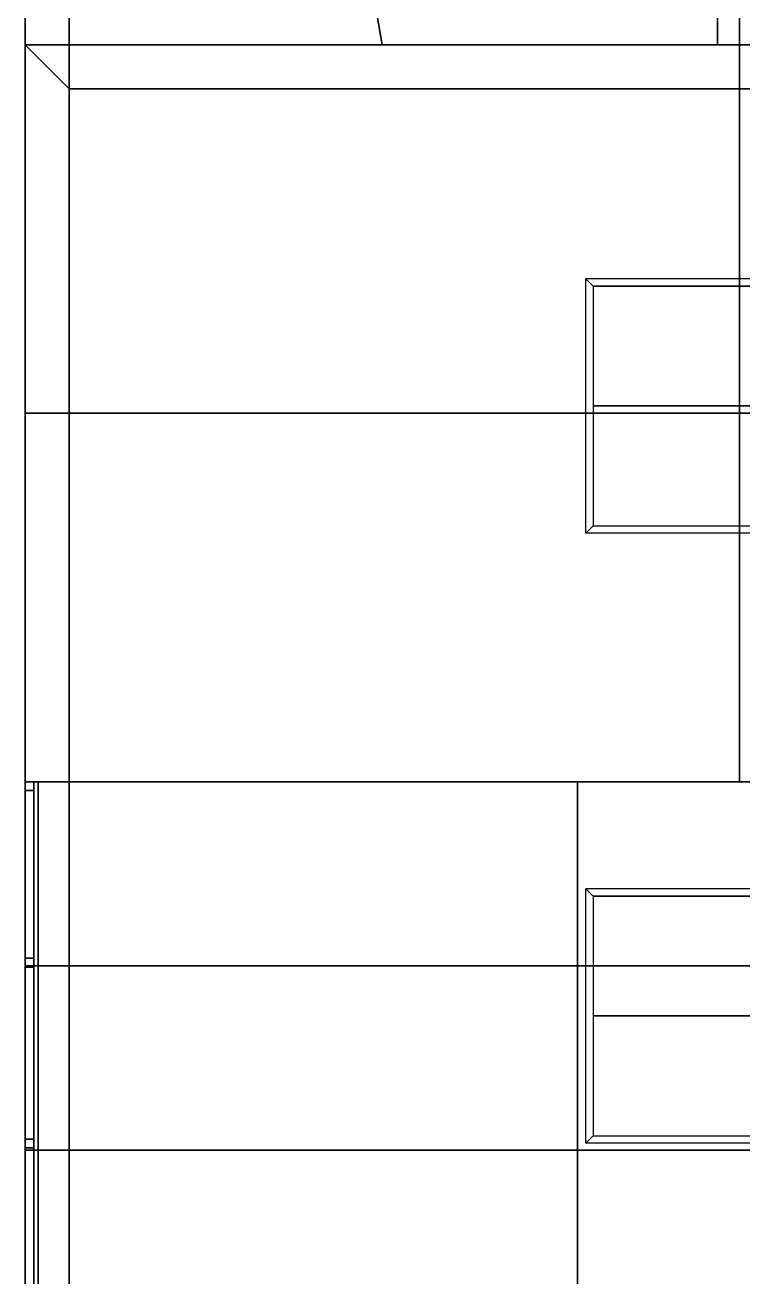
# Model space of a CAD drawing. Header units: millimetres. Extents: x 116.8 to 135.8, y -35.1 to -13.1.
# Drawn here: x 118.84 to 123.72, y -26.5 to -18.01 of the extents above; entities that cross this region are included whole.
import ezdxf

# ---------------------------------------------------------------- set-up
doc = ezdxf.new("R2010")
doc.units = ezdxf.units.MM
for name, color, linetype in [('CONTROSOFFITTO', 41, 'CONTINUOUS'), ('COPERTURA', 252, 'CONTINUOUS'), ('CROMATO', 251, 'CONTINUOUS'), ('MARMO', 7, 'CONTINUOUS'), ('PARETE_INTERNA', 7, 'CONTINUOUS'), ('PAVIMENTO', 253, 'CONTINUOUS'), ('PRATO', 83, 'CONTINUOUS'), ('RIVESTIMENTO', 33, 'CONTINUOUS'), ('SOFFITTO', 41, 'CONTINUOUS'), ('VETRO', 137, 'CONTINUOUS')]:
    doc.layers.add(name, color=color, linetype=linetype)

msp = doc.modelspace()

# ---------------------------------------------------------------- linework, layer by layer
at = {"layer": 'CONTROSOFFITTO'}
for points in [[(122.649612, -19.728058, 5.7), (122.699612, -19.778058, 5.6), (127.162703, -19.778058, 5.6), (127.212703, -19.728058, 5.7)], [(122.649612, -19.728058, 5.7), (122.699612, -19.778058, 5.6), (122.699612, -21.403406, 5.6), (122.649612, -21.453406, 5.7)], [(123.815385, -19.778058, 5.6), (122.699612, -19.778058, 5.6), (122.699612, -20.590732, 5.6), (123.815385, -20.590732, 5.6)], [(123.815385, -20.590732, 5.6), (122.699612, -20.590732, 5.6), (122.699612, -21.403406, 5.6), (123.815385, -21.403406, 5.6)], [(122.649612, -21.453406, 5.7), (122.699612, -21.403406, 5.6), (127.162703, -21.403406, 5.6), (127.212703, -21.453406, 5.7)], [(122.649612, -23.866034, 2.7), (122.699612, -23.916034, 2.6), (127.162703, -23.916034, 2.6), (127.212703, -23.866034, 2.7)], [(122.649612, -23.866034, 2.7), (122.699612, -23.916034, 2.6), (122.699612, -25.541381, 2.6), (122.649612, -25.591381, 2.7)], [(123.815385, -23.916034, 2.6), (122.699612, -23.916034, 2.6), (122.699612, -24.728708, 2.6), (123.815385, -24.728708, 2.6)], [(123.815385, -24.728708, 2.6), (122.699612, -24.728708, 2.6), (122.699612, -25.541381, 2.6), (123.815385, -25.541381, 2.6)], [(122.649612, -25.591381, 2.7), (122.699612, -25.541381, 2.6), (127.162703, -25.541381, 2.6), (127.212703, -25.591381, 2.7)]]:
    msp.add_3dface(points, dxfattribs=at)
at = {"layer": 'COPERTURA'}
for points in [[(123.543016, -13.5399, 5.7), (123.543016, -18.1399, 5.7), (123.543016, -18.1399, 6.3), (123.543016, -13.5399, 6.3)], [(123.543016, -15.8399, 6.3), (123.543016, -18.1399, 6.3), (126.343016, -18.1399, 6.3), (126.343016, -15.8399, 6.3)], [(118.843016, -18.1399, 3.15), (118.843016, -18.1399), (118.843016, -20.6399), (118.843016, -20.6399, 3.15)], [(118.843016, -18.1399, 6.3), (118.843016, -18.1399, 3.15), (118.843016, -20.6399, 3.15), (118.843016, -20.6399, 6.3)], [(123.693016, -20.6399, 6.3), (118.843016, -20.6399, 6.3), (118.843016, -18.1399, 6.3), (123.693016, -18.1399, 6.3)], [(118.843016, -18.1399, 6.3), (119.143016, -18.1399, 5.7), (119.143016, -23.1399, 5.7), (118.843016, -23.1399, 6.3)], [(118.843016, -18.1399), (119.143016, -18.1399), (119.143016, -23.1399), (118.843016, -23.1399)], [(119.143016, -23.1399, 5.7), (118.843016, -23.1399, 6.3), (118.843016, -18.1399, 6.3), (119.143016, -18.1399, 5.7)], [(119.143016, -18.1399, 5.7), (123.843016, -18.1399, 5.7), (123.693016, -18.1399, 6.3), (118.843016, -18.1399, 6.3)], [(118.843016, -18.1399, 6.3), (119.143016, -18.1399, 5.7), (118.843016, -18.1399, 5.7), (118.843016, -18.1399, 6.3)], [(123.543016, -18.1399, 5.7), (129.143016, -18.1399, 5.7), (129.143016, -18.1399, 6.3), (123.543016, -18.1399, 6.3)], [(128.543016, -20.6399, 6.3), (123.693016, -20.6399, 6.3), (123.693016, -18.1399, 6.3), (128.543016, -18.1399, 6.3)], [(123.843016, -18.1399, 5.7), (128.543016, -18.1399, 5.7), (128.543016, -18.1399, 6.3), (123.693016, -18.1399, 6.3)], [(123.693016, -23.1399, 6.3), (118.843016, -23.1399, 6.3), (118.843016, -20.6399, 6.3), (123.693016, -20.6399, 6.3)], [(118.843016, -20.6399, 3.15), (118.843016, -20.6399), (118.843016, -23.1399), (118.843016, -23.1399, 3.15)], [(118.843016, -20.6399, 6.3), (118.843016, -20.6399, 3.15), (118.843016, -23.1399, 3.15), (118.843016, -23.1399, 6.3)], [(128.543016, -23.1399, 6.3), (123.693016, -23.1399, 6.3), (123.693016, -20.6399, 6.3), (128.543016, -20.6399, 6.3)], [(118.843016, -23.1399, 6.3), (118.843016, -23.1399), (119.143016, -23.1399), (119.143016, -23.1399, 5.7)], [(123.843016, -23.1399, 5.7), (119.143016, -23.1399, 5.7), (118.843016, -23.1399, 6.3), (123.693016, -23.1399, 6.3)], [(118.843016, -23.1399, 6.3), (118.843016, -23.1399, 5.7), (118.843016, -28.1399, 5.7), (118.843016, -28.1399, 6.3)], [(126.343016, -25.6399, 6.3), (118.843016, -25.6399, 6.3), (118.843016, -23.1399, 6.3), (126.343016, -23.1399, 6.3)], [(118.843016, -23.1399, 5.7), (126.343016, -23.1399, 5.7), (126.343016, -23.1399, 6.3), (118.843016, -23.1399, 6.3)], [(128.543016, -23.1399, 5.7), (123.843016, -23.1399, 5.7), (123.693016, -23.1399, 6.3), (128.543016, -23.1399, 6.3)], [(126.343016, -28.1399, 6.3), (118.843016, -28.1399, 6.3), (118.843016, -25.6399, 6.3), (126.343016, -25.6399, 6.3)]]:
    msp.add_3dface(points, dxfattribs=at)
at = {"layer": 'CROMATO'}
for points in [[(118.903016, -23.1999), (118.843016, -23.1999), (118.843016, -23.1399), (118.903016, -23.1399)], [(118.903016, -23.1399, 2.7), (118.843016, -23.1399, 2.7), (118.843016, -23.1999, 2.7), (118.903016, -23.1999, 2.7)], [(118.903016, -23.1399), (118.843016, -23.1399), (118.843016, -23.1399, 2.7), (118.903016, -23.1399, 2.7)], [(118.843016, -23.1399), (118.843016, -23.1999), (118.843016, -23.1999, 2.7), (118.843016, -23.1399, 2.7)], [(118.903016, -23.1999, 3), (118.843016, -23.1999, 3), (118.843016, -23.1399, 3), (118.903016, -23.1399, 3)], [(118.903016, -23.1399, 5.7), (118.843016, -23.1399, 5.7), (118.843016, -23.1999, 5.7), (118.903016, -23.1999, 5.7)], [(118.903016, -23.1399, 3), (118.843016, -23.1399, 3), (118.843016, -23.1399, 5.7), (118.903016, -23.1399, 5.7)], [(118.843016, -23.1399, 3), (118.843016, -23.1999, 3), (118.843016, -23.1999, 5.7), (118.843016, -23.1399, 5.7)], [(118.903016, -23.1999, 2.7), (118.903016, -23.1399, 2.7), (118.903016, -23.1399), (118.903016, -23.1999)], [(118.903016, -23.1999, 5.7), (118.903016, -23.1399, 5.7), (118.903016, -23.1399, 3), (118.903016, -23.1999, 3)], [(118.843016, -23.1999), (118.903016, -23.1999), (118.903016, -23.1999, 2.7), (118.843016, -23.1999, 2.7)], [(118.843016, -23.1999, 3), (118.903016, -23.1999, 3), (118.903016, -23.1999, 5.7), (118.843016, -23.1999, 5.7)], [(118.903016, -24.3974), (118.843016, -24.3974), (118.843016, -24.3374), (118.903016, -24.3374)], [(118.903016, -24.3374, 2.7), (118.843016, -24.3374, 2.7), (118.843016, -24.3974, 2.7), (118.903016, -24.3974, 2.7)], [(118.903016, -24.3374), (118.843016, -24.3374), (118.843016, -24.3374, 2.7), (118.903016, -24.3374, 2.7)], [(118.843016, -24.3374), (118.843016, -24.3974), (118.843016, -24.3974, 2.7), (118.843016, -24.3374, 2.7)], [(118.903016, -24.3974, 3), (118.843016, -24.3974, 3), (118.843016, -24.3374, 3), (118.903016, -24.3374, 3)], [(118.903016, -24.3374, 5.7), (118.843016, -24.3374, 5.7), (118.843016, -24.3974, 5.7), (118.903016, -24.3974, 5.7)], [(118.903016, -24.3374, 3), (118.843016, -24.3374, 3), (118.843016, -24.3374, 5.7), (118.903016, -24.3374, 5.7)], [(118.843016, -24.3374, 3), (118.843016, -24.3974, 3), (118.843016, -24.3974, 5.7), (118.843016, -24.3374, 5.7)], [(118.903016, -24.3974, 2.7), (118.903016, -24.3374, 2.7), (118.903016, -24.3374), (118.903016, -24.3974)], [(118.903016, -24.3974, 5.7), (118.903016, -24.3374, 5.7), (118.903016, -24.3374, 3), (118.903016, -24.3974, 3)], [(118.843016, -24.3974), (118.903016, -24.3974), (118.903016, -24.3974, 2.7), (118.843016, -24.3974, 2.7)], [(118.843016, -24.3974, 3), (118.903016, -24.3974, 3), (118.903016, -24.3974, 5.7), (118.843016, -24.3974, 5.7)], [(118.903016, -25.6249), (118.843016, -25.6249), (118.843016, -25.5649), (118.903016, -25.5649)], [(118.903016, -25.5649, 2.7), (118.843016, -25.5649, 2.7), (118.843016, -25.6249, 2.7), (118.903016, -25.6249, 2.7)], [(118.903016, -25.5649), (118.843016, -25.5649), (118.843016, -25.5649, 2.7), (118.903016, -25.5649, 2.7)], [(118.843016, -25.5649), (118.843016, -25.6249), (118.843016, -25.6249, 2.7), (118.843016, -25.5649, 2.7)], [(118.903016, -25.6249, 3), (118.843016, -25.6249, 3), (118.843016, -25.5649, 3), (118.903016, -25.5649, 3)], [(118.903016, -25.5649, 5.7), (118.843016, -25.5649, 5.7), (118.843016, -25.6249, 5.7), (118.903016, -25.6249, 5.7)], [(118.903016, -25.5649, 3), (118.843016, -25.5649, 3), (118.843016, -25.5649, 5.7), (118.903016, -25.5649, 5.7)], [(118.843016, -25.5649, 3), (118.843016, -25.6249, 3), (118.843016, -25.6249, 5.7), (118.843016, -25.5649, 5.7)], [(118.903016, -25.6249, 2.7), (118.903016, -25.5649, 2.7), (118.903016, -25.5649), (118.903016, -25.6249)], [(118.903016, -25.6249, 5.7), (118.903016, -25.5649, 5.7), (118.903016, -25.5649, 3), (118.903016, -25.6249, 3)], [(118.843016, -25.6249), (118.903016, -25.6249), (118.903016, -25.6249, 2.7), (118.843016, -25.6249, 2.7)], [(118.843016, -25.6249, 3), (118.903016, -25.6249, 3), (118.903016, -25.6249, 5.7), (118.843016, -25.6249, 5.7)]]:
    msp.add_3dface(points, dxfattribs=at)
at = {"layer": 'MARMO'}
for points in [[(119.143016, -18.4399, -0.0183), (119.143016, -27.8399, -0.0183), (118.843016, -28.1399, -0.0183), (118.843016, -18.1399, -0.0183)], [(118.843016, -18.1399), (118.843016, -28.1399), (119.143016, -27.8399), (119.143016, -18.4399)], [(118.843016, -18.1399, -0.0183), (118.843016, -28.1399, -0.0183), (118.843016, -28.1399), (118.843016, -18.1399)], [(128.843016, -18.1399, -0.0183), (128.543016, -18.4399, -0.0183), (119.143016, -18.4399, -0.0183), (118.843016, -18.1399, -0.0183)], [(118.843016, -18.1399), (119.143016, -18.4399), (128.543016, -18.4399), (128.843016, -18.1399)], [(118.843016, -18.1399, -0.0183), (119.143016, -18.4399, -0.0183), (119.143016, -18.4399), (118.843016, -18.1399)], [(128.843016, -18.1399), (118.843016, -18.1399), (118.843016, -18.1399, -0.0183), (128.843016, -18.1399, -0.0183)], [(119.143016, -27.8399, -0.0183), (119.143016, -18.4399, -0.0183), (119.143016, -18.4399), (119.143016, -27.8399)], [(119.143016, -18.4399, -0.0183), (128.543016, -18.4399, -0.0183), (128.543016, -18.4399), (119.143016, -18.4399)]]:
    msp.add_3dface(points, dxfattribs=at)
at = {"layer": 'PARETE_INTERNA'}
for points in [[(118.843016, -17.1399, 0.8), (118.843016, -18.1399, 0.8), (118.843016, -18.1399, 0.5), (118.843016, -17.1399, 0.5)], [(118.843016, -18.1399, 0.8), (119.143016, -18.1399, 0.8), (119.143016, -17.160108, 0.8), (118.843016, -17.1399, 0.8)], [(119.143016, -18.1399, 0.5), (119.143016, -17.160108, 0.5), (119.143016, -17.160108, 0.8), (119.143016, -18.1399, 0.8)], [(121.643016, -18.1399, 2.85), (118.843016, -18.1399, 2.85), (118.843016, -18.1399), (121.643016, -18.1399)], [(121.643016, -18.1399, 5.7), (118.843016, -18.1399, 5.7), (118.843016, -18.1399, 2.85), (121.643016, -18.1399, 2.85)], [(119.143016, -18.1399), (119.143016, -18.1399, 2.85), (119.143016, -20.6399, 2.85), (119.143016, -20.6399)], [(119.143016, -18.1399, 2.85), (119.143016, -18.1399, 5.7), (119.143016, -20.6399, 5.7), (119.143016, -20.6399, 2.85)], [(124.143016, -18.1399), (124.143016, -18.4399), (119.143016, -18.4399), (119.143016, -18.1399)], [(119.143016, -18.1399, 5.7), (119.143016, -18.4399, 5.7), (124.143016, -18.4399, 5.7), (124.143016, -18.1399, 5.7)], [(119.143016, -18.1399), (119.143016, -18.4399), (119.143016, -18.4399, 5.7), (119.143016, -18.1399, 5.7)], [(124.143016, -18.1399, 5.7), (121.643016, -18.1399, 5.7), (121.643016, -18.1399, 2.85), (124.143016, -18.1399, 2.85)], [(124.143016, -18.1399, 2.85), (121.643016, -18.1399, 2.85), (121.643016, -18.1399), (124.143016, -18.1399)], [(119.143016, -18.4399), (121.643016, -18.4399), (121.643016, -18.4399, 2.85), (119.143016, -18.4399, 2.85)], [(119.143016, -18.4399, 2.85), (121.643016, -18.4399, 2.85), (121.643016, -18.4399, 5.7), (119.143016, -18.4399, 5.7)], [(119.143016, -23.1399, 2.7), (119.143016, -18.4399, 2.7), (119.143016, -18.4399, 3), (119.143016, -23.1399, 3)], [(119.143016, -18.4399, 2.7), (123.843016, -18.4399, 2.7), (123.843016, -18.4399, 3), (119.143016, -18.4399, 3)], [(121.643016, -18.4399), (124.143016, -18.4399), (124.143016, -18.4399, 2.85), (121.643016, -18.4399, 2.85)], [(121.643016, -18.4399, 2.85), (124.143016, -18.4399, 2.85), (124.143016, -18.4399, 5.7), (121.643016, -18.4399, 5.7)], [(119.143016, -20.6399, 2.85), (119.143016, -20.6399, 5.7), (119.143016, -23.1399, 5.7), (119.143016, -23.1399, 2.85)], [(119.143016, -20.6399), (119.143016, -20.6399, 2.85), (119.143016, -23.1399, 2.85), (119.143016, -23.1399)], [(119.143016, -23.1399, 2.7), (119.143016, -25.4899, 2.7), (119.143016, -25.4899, 3), (119.143016, -23.1399, 3)], [(119.143016, -25.4899, 2.7), (119.143016, -27.8399, 2.7), (119.143016, -27.8399, 3), (119.143016, -25.4899, 3)]]:
    msp.add_3dface(points, dxfattribs=at)
at = {"layer": 'PAVIMENTO'}
for points in [[(124.143016, -18.4399, -0.0183), (124.143016, -23.1399, -0.0183), (119.143016, -23.1399, -0.0183), (119.143016, -18.4399, -0.0183)], [(119.143016, -18.4399), (119.143016, -23.1399), (124.143016, -23.1399), (124.143016, -18.4399)], [(119.143016, -18.4399, -0.0183), (119.143016, -23.1399, -0.0183), (119.143016, -23.1399), (119.143016, -18.4399)], [(124.143016, -18.4399), (119.143016, -18.4399), (119.143016, -18.4399, -0.0183), (124.143016, -18.4399, -0.0183)], [(123.843016, -23.1399, 3), (119.143016, -23.1399, 3), (119.143016, -18.4399, 3), (123.843016, -18.4399, 3)], [(124.143016, -23.1399, -0.0183), (124.143016, -27.8399, -0.0183), (119.143016, -27.8399, -0.0183), (119.143016, -23.1399, -0.0183)], [(119.143016, -23.1399), (119.143016, -27.8399), (124.143016, -27.8399), (124.143016, -23.1399)], [(119.143016, -23.1399, -0.0183), (119.143016, -27.8399, -0.0183), (119.143016, -27.8399), (119.143016, -23.1399)], [(124.143016, -23.1399), (119.143016, -23.1399), (119.143016, -23.1399, -0.0183), (124.143016, -23.1399, -0.0183)], [(119.143016, -23.1399, 3), (119.143016, -27.8399, 3), (124.143016, -27.8399, 3), (124.143016, -23.1399, 3)]]:
    msp.add_3dface(points, dxfattribs=at)
at = {"layer": 'PRATO'}
for points in [[(123.693016, -13.1399), (123.693016, -18.1399), (123.693016, -18.1399, -0.0183), (123.693016, -13.1399, -0.0183)], [(121.268016, -18.1399), (118.843016, -18.1399), (118.843016, -17.6399), (120.797931, -15.417286)], [(118.843016, -18.1399, -0.0183), (121.268016, -18.1399, -0.0183), (120.797931, -15.417286, -0.0183), (118.843016, -17.6399, -0.0183)], [(123.693016, -18.1399), (121.268016, -18.1399), (120.797931, -15.417286), (123.693016, -15.6399)], [(121.268016, -18.1399, -0.0183), (123.693016, -18.1399, -0.0183), (123.693016, -15.6399, -0.0183), (120.797931, -15.417286, -0.0183)], [(118.843016, -18.1399, -0.0183), (118.843016, -17.1399, -0.0183), (118.843016, -17.1399), (118.843016, -18.1399)], [(123.693016, -18.1399, -0.0183), (118.843016, -18.1399, -0.0183), (118.843016, -18.1399), (123.693016, -18.1399)]]:
    msp.add_3dface(points, dxfattribs=at)
at = {"layer": 'RIVESTIMENTO'}
for points in [[(118.843016, -17.1399, 0.5), (118.843016, -18.1399, 0.5), (118.843016, -18.1399), (118.843016, -17.1399)], [(118.843016, -18.1399, 0.5), (119.143016, -18.1399, 0.5), (119.143016, -17.160108, 0.5), (118.843016, -17.1399, 0.5)], [(119.143016, -18.1399), (119.143016, -17.160108), (119.143016, -17.160108, 0.5), (119.143016, -18.1399, 0.5)]]:
    msp.add_3dface(points, dxfattribs=at)
at = {"layer": 'SOFFITTO'}
for points in [[(126.343016, -15.8399, 5.7), (126.343016, -18.1399, 5.7), (123.543016, -18.1399, 5.7), (123.543016, -15.8399, 5.7)], [(119.143016, -18.1399, 5.7), (123.843016, -18.1399, 5.7), (123.843016, -20.6399, 5.7), (119.143016, -20.6399, 5.7)], [(123.843016, -18.4399, 2.7), (119.143016, -18.4399, 2.7), (119.143016, -23.1399, 2.7), (123.843016, -23.1399, 2.7)], [(119.143016, -20.6399, 5.7), (123.843016, -20.6399, 5.7), (123.843016, -23.1399, 5.7), (119.143016, -23.1399, 5.7)], [(118.843016, -23.1399, 5.7), (122.593016, -23.1399, 5.7), (122.593016, -24.3899, 5.7), (118.843016, -24.3899, 5.7)], [(124.143016, -23.1399, 2.7), (124.143016, -27.8399, 2.7), (119.143016, -27.8399, 2.7), (119.143016, -23.1399, 2.7)], [(122.593016, -23.1399, 5.7), (126.343016, -23.1399, 5.7), (126.343016, -24.3899, 5.7), (122.593016, -24.3899, 5.7)], [(118.843016, -24.3899, 5.7), (122.593016, -24.3899, 5.7), (122.593016, -25.6399, 5.7), (118.843016, -25.6399, 5.7)], [(122.593016, -24.3899, 5.7), (126.343016, -24.3899, 5.7), (126.343016, -25.6399, 5.7), (122.593016, -25.6399, 5.7)], [(118.843016, -25.6399, 5.7), (122.593016, -25.6399, 5.7), (122.593016, -26.8899, 5.7), (118.843016, -26.8899, 5.7)], [(122.593016, -25.6399, 5.7), (126.343016, -25.6399, 5.7), (126.343016, -26.8899, 5.7), (122.593016, -26.8899, 5.7)]]:
    msp.add_3dface(points, dxfattribs=at)
at = {"layer": 'VETRO'}
for points in [[(118.933016, -28.0499), (118.903016, -28.0799), (118.903016, -23.1399), (118.933016, -23.1399)], [(118.933016, -23.1399, 2.7), (118.903016, -23.1399, 2.7), (118.903016, -28.0799, 2.7), (118.933016, -28.0499, 2.7)], [(118.933016, -23.1399), (118.903016, -23.1399), (118.903016, -23.1399, 2.7), (118.933016, -23.1399, 2.7)], [(118.903016, -23.1399), (118.903016, -28.0799), (118.903016, -28.0799, 2.7), (118.903016, -23.1399, 2.7)], [(118.933016, -28.0499, 3), (118.903016, -28.0799, 3), (118.903016, -23.1399, 3), (118.933016, -23.1399, 3)], [(118.933016, -23.1399, 5.7), (118.903016, -23.1399, 5.7), (118.903016, -28.0799, 5.7), (118.933016, -28.0499, 5.7)], [(118.933016, -23.1399, 3), (118.903016, -23.1399, 3), (118.903016, -23.1399, 5.7), (118.933016, -23.1399, 5.7)], [(118.903016, -23.1399, 3), (118.903016, -28.0799, 3), (118.903016, -28.0799, 5.7), (118.903016, -23.1399, 5.7)], [(118.933016, -28.0499, 2.7), (118.933016, -23.1399, 2.7), (118.933016, -23.1399), (118.933016, -28.0499)], [(118.933016, -28.0499, 5.7), (118.933016, -23.1399, 5.7), (118.933016, -23.1399, 3), (118.933016, -28.0499, 3)]]:
    msp.add_3dface(points, dxfattribs=at)

doc.saveas('drawing.dxf')
